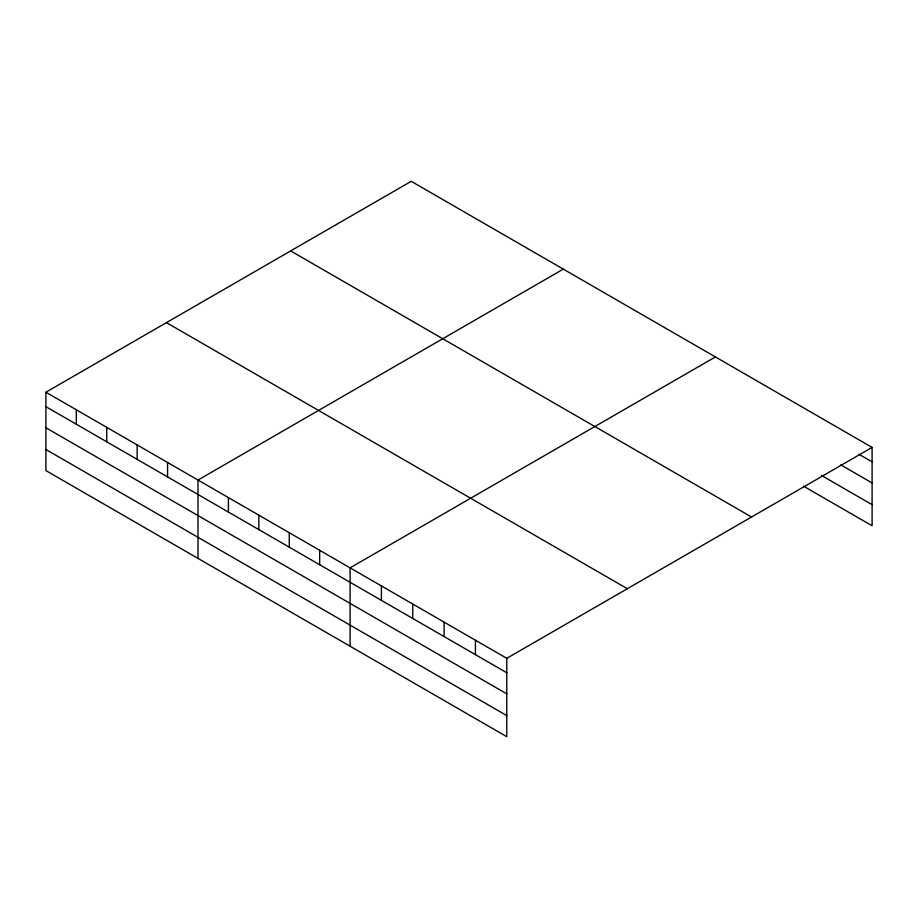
<?xml version="1.0" encoding="UTF-8"?>
<svg xmlns="http://www.w3.org/2000/svg" width="918" height="918" viewBox="0 0 918 918"><rect width="100%" height="100%" fill="white"/><g stroke="black" fill="none" stroke-linecap="round" stroke-linejoin="round"><path stroke-width="1.38" d="M45.9 392.227L506.782 658.321L506.782 736.684L45.9 470.59L45.9 392.227L411.218 181.316L872.1 447.41L872.1 525.773L803.388 486.104M563.308 269.123L197.99 480.045L197.99 558.408M715.397 356.941L350.079 567.852L350.079 646.215M506.782 658.321L872.1 447.41M858.846 454.192L872.1 461.846M840.762 464.841L872.1 482.937M821.472 475.444L872.1 504.671M290.662 250.924L751.544 517.006M166.456 322.631L627.338 588.713M45.9 406.674L506.782 672.756M45.9 427.765L506.782 693.847M45.9 449.499L506.782 715.592M475.444 640.225L475.444 654.66M444.105 622.129L444.105 636.564M412.767 604.033L412.767 618.48M381.418 585.948L381.418 600.383M319.659 550.284L319.659 564.731M289.25 532.727L289.25 547.162M258.83 515.17L258.83 529.606M228.41 497.602L228.41 512.037M167.569 462.477L167.569 476.912M137.149 444.92L137.149 459.356M106.74 427.352L106.74 441.787M76.32 409.795L76.32 424.231"/></g></svg>
